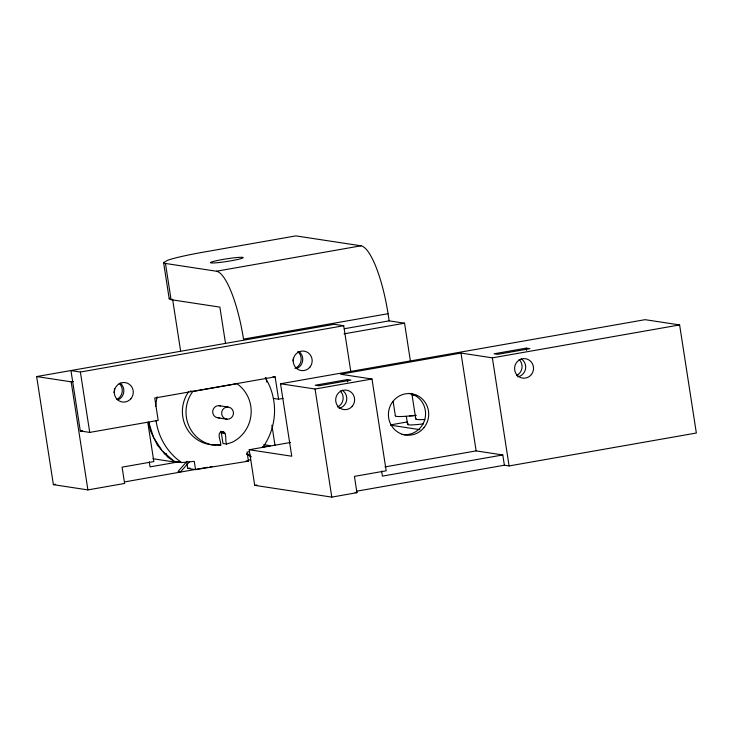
<?xml version="1.0" encoding="UTF-8"?>
<svg xmlns="http://www.w3.org/2000/svg" width="733" height="733" viewBox="0 0 733 733"><rect width="100%" height="100%" fill="white"/><g stroke="black" fill="none" stroke-linecap="round" stroke-linejoin="round"><path stroke-width="1.1" d="M225.498 343.356L219.891 307.127L171.064 299.687L169.204 298.817L163.596 262.588L167.747 260.233A55.204 4.425 -8.8 0 1 204.021 252.042L295.866 235.889L360.966 245.812A66.3 16.318 80 0 1 388.05 313.706L389.159 320.862L404.561 323.207L410.48 361.488M169.204 298.817L169.671 298.157M262.387 447.451L264.338 445.151A61.609 59.51 -81.3 0 0 265.291 377.715M187.098 461.24L178.064 471.42L180.575 471.805L189.609 461.625M192.962 391.459L192.174 392.329A33.718 32.564 -81.3 0 0 215.291 445.316L220.752 445.087C221.32 441.33 215.969 433.111 221.916 431.508C227.661 431.911 224.683 440.68 226.607 444.07L231.949 442.356A33.718 32.564 -81.3 0 0 237.675 384.248L236.786 383.753L192.962 391.459L190.25 391.046M163.596 262.588L165.456 263.459L216.437 271.228L360.966 245.812M388.05 313.706L243.512 339.122A66.3 16.318 80 0 0 216.437 271.228M147.782 422.391L153.848 461.57L122.09 467.15L124.61 483.45L87.905 489.91L53.381 484.65L36.65 376.56L334.285 324.288L343.704 325.727L350.805 371.576M283.02 398.422L278.577 399.201L275.122 376.863L154.736 398.028L158.191 420.366L89.728 432.406L80.309 430.967L70.964 370.586L80.383 372.025L343.704 325.727M344.336 328.741L389.159 320.862M36.65 376.56L71.174 381.82L73.419 381.426M344.052 333.845L404.561 323.207M679.619 324.93L492.365 357.851L460.984 353.068L340.598 374.233L371.979 379.016L386.19 470.797L354.433 476.377L356.953 492.686L331.792 497.111L254.718 485.356L249.202 449.732L291.752 456.219L280.537 383.762L645.095 319.67L679.619 324.93L696.35 433.02L509.096 465.931L504.386 465.217L356.76 491.174M347.36 379.584L315.172 385.237L318.782 385.787L350.97 380.134L347.36 379.584L347.708 381.838M526.257 348.129L494.079 353.792L497.689 354.341L529.867 348.679L526.257 348.129L526.606 350.383M280.537 383.762L315.062 389.021L371.979 379.016M80.309 430.967L82.554 430.573M164.073 453.809L166.318 453.415M152.876 458.721L175.297 462.138L179.75 461.359M179.328 461.744L150.073 466.884L149.294 461.854M262.579 447.112L270.459 445.728L263.788 444.711M249.202 449.732L290.442 442.485M390.762 424.847L407.658 421.878M53.381 484.65L55.626 484.256M249.275 451.711L247.048 452.096L248.45 461.158L195.555 469.606L187.712 468.414L186.915 463.265M124.418 481.947L207.806 467.278M210.059 466.884L212.313 466.49M248.377 460.15L250.631 459.756M254.718 485.356L256.962 484.962M384.99 466.912L476.129 450.887L502.801 454.955L504.386 465.217M502.801 454.955L382.415 476.12L381.636 471.09M187.712 468.414L189.957 468.057M148.662 422.034L153.6 437.528L162.167 450.841L174.115 461.35M173.803 461.378L181.647 462.578L194.282 461.378L195.555 469.606M216.052 444.583L211.681 444.766A33.718 32.564 -81.3 0 1 188.564 391.779M273.024 376.542L275.122 376.863M273.345 398.404L278.577 399.201M390.762 425.213L419.881 429.648M219.02 405.651L227.963 407.017M218.187 417.874L227.129 419.239M220.715 431.37L223.428 431.783M224.078 432.223L220.468 431.673L221.329 432.974L222.997 443.52L226.607 444.07M220.981 432.259L224.591 432.809M221.329 432.974L224.939 433.524M217.142 444.537L220.752 445.087M246.206 460.819L248.45 461.158M355.074 492.393L356.953 492.686M247.039 453.599L249.98 455.166M246.49 454.258L251.392 456.879M175.297 462.138L167.784 457.126L162.9 451.51M161.727 450.163L157.439 445.243L153.893 437.995M153.454 437.097L150.457 430.958L148.79 422.694M492.365 357.851L509.096 465.931M460.984 353.068L476.129 450.887M412.019 394.766L415.758 418.919M406.348 416.39L407.594 424.444M393.154 401.537L395.362 415.813M315.062 389.021L331.792 497.111M266.052 377.66L266.739 382.131M271.879 425.177L275.012 445.444M172.585 299.165L180.62 351.08M165.456 263.459L171.064 299.687M80.383 372.025L89.728 432.406M71.174 381.82L87.905 489.91M342.146 390.185A9.804 9.474 -81.3 0 1 339.04 408.281M408.877 393.355A20.845 20.13 -81.3 0 1 425.277 417.26A20.845 20.13 -81.3 0 1 401.977 434.458M340.213 390.927A9.804 9.474 -81.3 0 1 337.565 407.017M521.3 358.886A9.804 9.474 -81.3 0 1 517.645 376.881M519.12 359.472A9.804 9.474 -81.3 0 1 516.463 375.562M423.546 423.857A24.519 1.97 -8.8 0 1 408.418 423.802M416.188 415.455A24.519 1.97 -8.8 0 1 409.435 415.886M415.693 415.327A36.476 2.923 -8.8 0 1 395.417 415.611M416.976 395.481A36.476 2.923 -8.8 0 1 412.661 394.088M424.874 419.468A36.476 2.923 -8.8 0 1 416.032 418.488M120.239 383.102A9.804 9.474 -81.3 0 1 117.903 399.925M298.89 351.455A9.804 9.474 -81.3 0 1 296.517 368.589M119.149 383.267A9.804 9.474 -81.3 0 1 116.895 399.421M114.43 388.811A9.804 9.474 -81.3 0 1 113.899 392.595M297.809 351.602A9.804 9.474 -81.3 0 1 294.95 368.351M293.337 358.309A9.804 9.474 -81.3 0 1 292.907 360.828M219.735 417.764A6.13 5.919 -81.3 0 1 212.689 411.396A6.13 5.919 -81.3 0 1 220.532 405.954M181.647 462.578A61.609 59.51 -81.3 0 1 156.01 420.375M155.671 406.439A61.609 59.51 -81.3 0 1 157.219 396.874M233.461 413.494L233.36 411.9A6.13 5.919 -81.3 0 0 224.06 408.208A6.13 5.919 -81.3 0 0 224.674 418.516A6.13 5.919 -81.3 0 0 233.461 413.494M424.031 427.568A20.845 20.13 -81.3 0 0 412.01 393.832A20.845 20.13 -81.3 0 0 389.644 421.759A20.845 20.13 -81.3 0 0 424.031 427.568M352.207 406.329A9.804 9.474 -81.3 0 0 347.112 390.249A9.804 9.474 -81.3 0 0 336.135 402.994A9.804 9.474 -81.3 0 0 352.207 406.329M531.315 374.627A9.804 9.474 -81.3 0 0 525.698 358.739A9.804 9.474 -81.3 0 0 515.143 371.851A9.804 9.474 -81.3 0 0 531.315 374.627M130.85 398.779A9.804 9.474 -81.3 0 0 125.755 382.69A9.804 9.474 -81.3 0 0 114.779 395.435A9.804 9.474 -81.3 0 0 130.85 398.779M309.958 367.077A9.804 9.474 -81.3 0 0 304.342 351.18A9.804 9.474 -81.3 0 0 293.786 364.292A9.804 9.474 -81.3 0 0 309.958 367.077M218.681 262.561A16.547 1.329 -8.8 0 0 243.209 257.622A16.547 1.329 -8.8 0 0 218.672 260.233A16.547 1.329 -8.8 0 0 218.681 262.561"/></g></svg>
